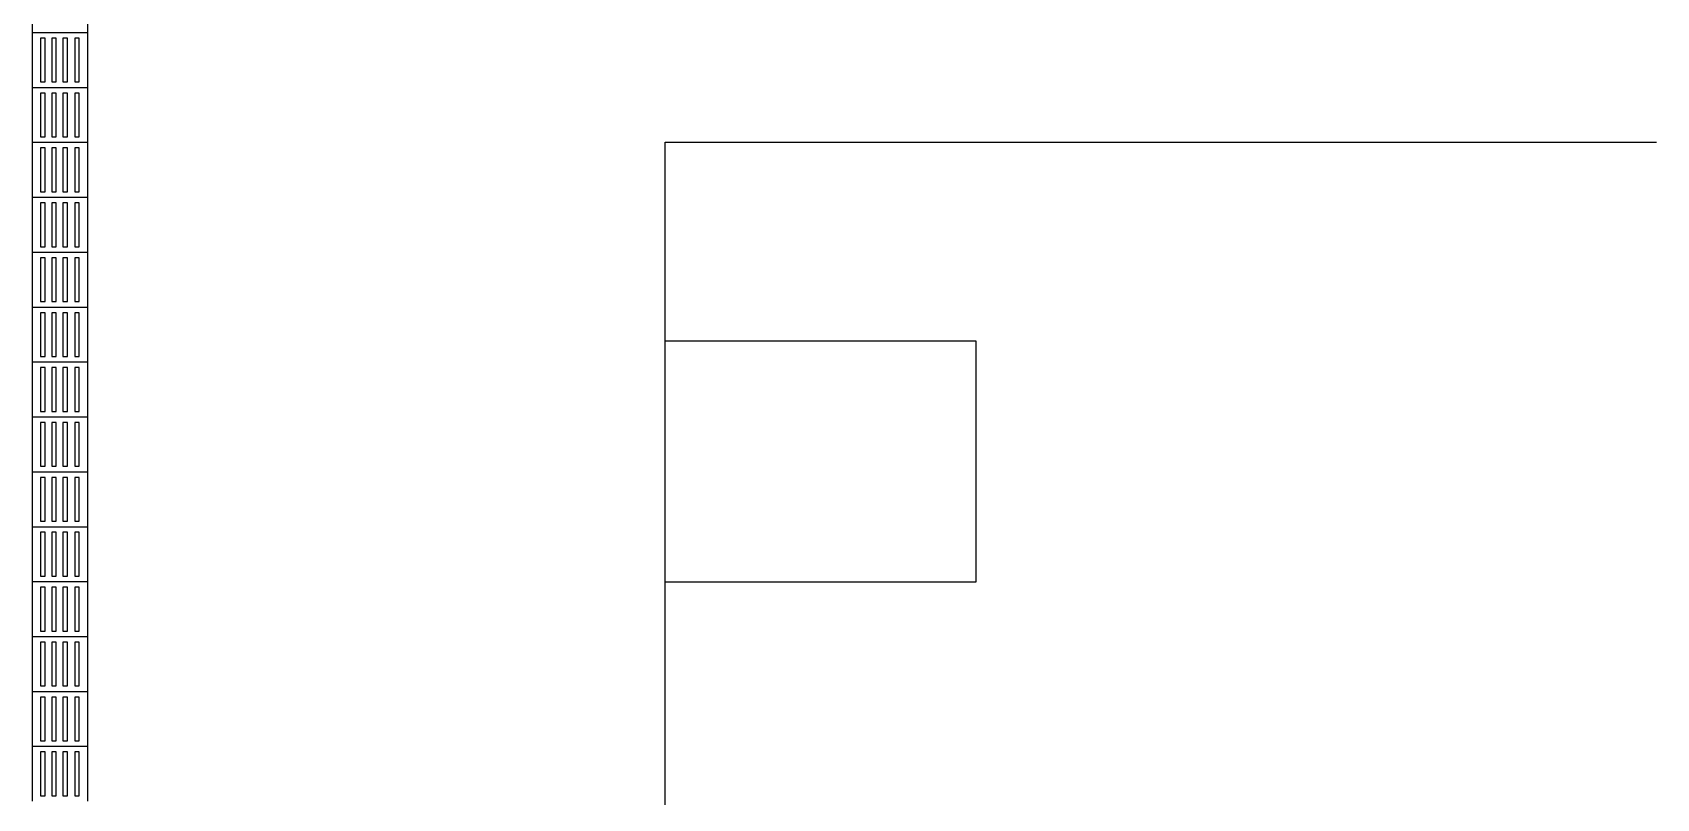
# Model space of a CAD drawing. Header units: metres. Extents: x 341 to 459, y 1341 to 1425.
# Drawn here: x 432.96 to 440.36, y 1378.17 to 1381.66 of the extents above; entities that cross this region are included whole.
import ezdxf

# ---------------------------------------------------------------- set-up
doc = ezdxf.new("R2010")
doc.units = ezdxf.units.M
for name, color, linetype in [('BASE DE CONCRETO', 251, 'Continuous'), ('Itens de detalhe', 7, 'Continuous'), ('Notas de texto-1', 7, 'Continuous')]:
    doc.layers.add(name, color=color, linetype=linetype)

# ---------------------------------------------------------------- blocks, each defined once
blk = doc.blocks.new('piso tatil')
at = {"layer": 'Itens de detalhe', "color": 252, "true_color": 0x939598, "extrusion": (0, 0, -1)}
for p, q in [((-78.855, 32.0262), (-78.855, 32.2762)), ((-78.855, 32.0262), (-78.855, 32.2762)), ((-78.605, 32.2762), (-78.605, 32.0262)), ((-78.605, 32.2762), (-78.605, 32.0262)), ((-78.855, 31.7762), (-78.855, 32.0262)), ((-78.855, 32.0262), (-78.605, 32.0262)), ((-78.855, 31.7762), (-78.855, 32.0262)), ((-78.855, 32.0262), (-78.605, 32.0262)), ((-78.7976, 32.0005), (-78.8181, 32.0005)), ((-78.8181, 32.0005), (-78.8181, 31.801)), ((-78.7976, 31.801), (-78.7976, 32.0005)), ((-78.7469, 32.0005), (-78.7674, 32.0005)), ((-78.7674, 32.0005), (-78.7674, 31.801)), ((-78.7469, 31.801), (-78.7469, 32.0005)), ((-78.6962, 32.0005), (-78.7167, 32.0005)), ((-78.7167, 32.0005), (-78.7167, 31.801)), ((-78.6962, 31.801), (-78.6962, 32.0005)), ((-78.642, 32.0005), (-78.6624, 32.0005)), ((-78.6624, 32.0005), (-78.6624, 31.801)), ((-78.642, 31.801), (-78.642, 32.0005)), ((-78.605, 32.0262), (-78.605, 31.7762)), ((-78.605, 32.0262), (-78.605, 31.7762)), ((-78.855, 31.5262), (-78.855, 31.7762)), ((-78.855, 31.7762), (-78.605, 31.7762)), ((-78.855, 31.5262), (-78.855, 31.7762)), ((-78.855, 31.7762), (-78.605, 31.7762)), ((-78.8181, 31.801), (-78.7976, 31.801)), ((-78.7976, 31.7505), (-78.8181, 31.7505)), ((-78.8181, 31.7505), (-78.8181, 31.551)), ((-78.7976, 31.551), (-78.7976, 31.7505)), ((-78.7674, 31.801), (-78.7469, 31.801)), ((-78.7469, 31.7505), (-78.7674, 31.7505)), ((-78.7674, 31.7505), (-78.7674, 31.551)), ((-78.7469, 31.551), (-78.7469, 31.7505)), ((-78.7167, 31.801), (-78.6962, 31.801)), ((-78.6962, 31.7505), (-78.7167, 31.7505)), ((-78.7167, 31.7505), (-78.7167, 31.551)), ((-78.6962, 31.551), (-78.6962, 31.7505)), ((-78.6624, 31.801), (-78.642, 31.801)), ((-78.642, 31.7505), (-78.6624, 31.7505)), ((-78.6624, 31.7505), (-78.6624, 31.551)), ((-78.642, 31.551), (-78.642, 31.7505)), ((-78.605, 31.7762), (-78.605, 31.5262)), ((-78.605, 31.7762), (-78.605, 31.5262)), ((-78.855, 31.2762), (-78.855, 31.5262)), ((-78.855, 31.5262), (-78.605, 31.5262)), ((-78.855, 31.2762), (-78.855, 31.5262)), ((-78.855, 31.5262), (-78.605, 31.5262)), ((-78.8181, 31.551), (-78.7976, 31.551)), ((-78.7674, 31.551), (-78.7469, 31.551)), ((-78.7167, 31.551), (-78.6962, 31.551)), ((-78.6624, 31.551), (-78.642, 31.551)), ((-78.605, 31.5262), (-78.605, 31.2762)), ((-78.605, 31.5262), (-78.605, 31.2762)), ((-78.7976, 31.5005), (-78.8181, 31.5005)), ((-78.8181, 31.5005), (-78.8181, 31.301)), ((-78.7976, 31.301), (-78.7976, 31.5005)), ((-78.7469, 31.5005), (-78.7674, 31.5005)), ((-78.7674, 31.5005), (-78.7674, 31.301)), ((-78.7469, 31.301), (-78.7469, 31.5005)), ((-78.6962, 31.5005), (-78.7167, 31.5005)), ((-78.7167, 31.5005), (-78.7167, 31.301)), ((-78.6962, 31.301), (-78.6962, 31.5005)), ((-78.642, 31.5005), (-78.6624, 31.5005)), ((-78.6624, 31.5005), (-78.6624, 31.301)), ((-78.642, 31.301), (-78.642, 31.5005)), ((-78.8181, 31.301), (-78.7976, 31.301)), ((-78.7674, 31.301), (-78.7469, 31.301)), ((-78.7167, 31.301), (-78.6962, 31.301)), ((-78.6624, 31.301), (-78.642, 31.301)), ((-78.855, 31.0262), (-78.855, 31.2762)), ((-78.855, 31.2762), (-78.605, 31.2762)), ((-78.855, 31.0262), (-78.855, 31.2762)), ((-78.855, 31.2762), (-78.605, 31.2762)), ((-78.7976, 31.2505), (-78.8181, 31.2505)), ((-78.8181, 31.2505), (-78.8181, 31.051)), ((-78.7976, 31.051), (-78.7976, 31.2505)), ((-78.7469, 31.2505), (-78.7674, 31.2505)), ((-78.7674, 31.2505), (-78.7674, 31.051)), ((-78.7469, 31.051), (-78.7469, 31.2505)), ((-78.6962, 31.2505), (-78.7167, 31.2505)), ((-78.7167, 31.2505), (-78.7167, 31.051)), ((-78.6962, 31.051), (-78.6962, 31.2505)), ((-78.642, 31.2505), (-78.6624, 31.2505)), ((-78.6624, 31.2505), (-78.6624, 31.051)), ((-78.642, 31.051), (-78.642, 31.2505)), ((-78.605, 31.2762), (-78.605, 31.0262)), ((-78.605, 31.2762), (-78.605, 31.0262)), ((-78.855, 30.7762), (-78.855, 31.0262)), ((-78.855, 31.0262), (-78.605, 31.0262)), ((-78.855, 30.7762), (-78.855, 31.0262)), ((-78.855, 31.0262), (-78.605, 31.0262)), ((-78.8181, 31.051), (-78.7976, 31.051)), ((-78.7976, 31.0005), (-78.8181, 31.0005)), ((-78.8181, 31.0005), (-78.8181, 30.801)), ((-78.7976, 30.801), (-78.7976, 31.0005)), ((-78.7674, 31.051), (-78.7469, 31.051)), ((-78.7469, 31.0005), (-78.7674, 31.0005)), ((-78.7674, 31.0005), (-78.7674, 30.801)), ((-78.7469, 30.801), (-78.7469, 31.0005)), ((-78.7167, 31.051), (-78.6962, 31.051)), ((-78.6962, 31.0005), (-78.7167, 31.0005)), ((-78.7167, 31.0005), (-78.7167, 30.801)), ((-78.6962, 30.801), (-78.6962, 31.0005)), ((-78.6624, 31.051), (-78.642, 31.051)), ((-78.642, 31.0005), (-78.6624, 31.0005)), ((-78.6624, 31.0005), (-78.6624, 30.801)), ((-78.642, 30.801), (-78.642, 31.0005)), ((-78.605, 31.0262), (-78.605, 30.7762)), ((-78.605, 31.0262), (-78.605, 30.7762)), ((-78.855, 30.5262), (-78.855, 30.7762)), ((-78.855, 30.7762), (-78.605, 30.7762)), ((-78.855, 30.5262), (-78.855, 30.7762)), ((-78.855, 30.7762), (-78.605, 30.7762)), ((-78.8181, 30.801), (-78.7976, 30.801)), ((-78.7674, 30.801), (-78.7469, 30.801)), ((-78.7167, 30.801), (-78.6962, 30.801)), ((-78.6624, 30.801), (-78.642, 30.801)), ((-78.605, 30.7762), (-78.605, 30.5262)), ((-78.605, 30.7762), (-78.605, 30.5262)), ((-78.7976, 30.7505), (-78.8181, 30.7505)), ((-78.8181, 30.7505), (-78.8181, 30.551)), ((-78.7976, 30.551), (-78.7976, 30.7505)), ((-78.7469, 30.7505), (-78.7674, 30.7505)), ((-78.7674, 30.7505), (-78.7674, 30.551)), ((-78.7469, 30.551), (-78.7469, 30.7505)), ((-78.6962, 30.7505), (-78.7167, 30.7505)), ((-78.7167, 30.7505), (-78.7167, 30.551)), ((-78.6962, 30.551), (-78.6962, 30.7505)), ((-78.642, 30.7505), (-78.6624, 30.7505)), ((-78.6624, 30.7505), (-78.6624, 30.551)), ((-78.642, 30.551), (-78.642, 30.7505)), ((-78.855, 30.2762), (-78.855, 30.5262)), ((-78.855, 30.5262), (-78.605, 30.5262)), ((-78.855, 30.2762), (-78.855, 30.5262)), ((-78.855, 30.5262), (-78.605, 30.5262)), ((-78.8181, 30.551), (-78.7976, 30.551)), ((-78.7976, 30.5005), (-78.8181, 30.5005)), ((-78.8181, 30.5005), (-78.8181, 30.301)), ((-78.7976, 30.301), (-78.7976, 30.5005)), ((-78.7674, 30.551), (-78.7469, 30.551)), ((-78.7469, 30.5005), (-78.7674, 30.5005)), ((-78.7674, 30.5005), (-78.7674, 30.301)), ((-78.7469, 30.301), (-78.7469, 30.5005)), ((-78.7167, 30.551), (-78.6962, 30.551)), ((-78.6962, 30.5005), (-78.7167, 30.5005)), ((-78.7167, 30.5005), (-78.7167, 30.301)), ((-78.6962, 30.301), (-78.6962, 30.5005)), ((-78.6624, 30.551), (-78.642, 30.551)), ((-78.642, 30.5005), (-78.6624, 30.5005)), ((-78.6624, 30.5005), (-78.6624, 30.301)), ((-78.642, 30.301), (-78.642, 30.5005)), ((-78.605, 30.5262), (-78.605, 30.2762)), ((-78.605, 30.5262), (-78.605, 30.2762)), ((-78.855, 30.0262), (-78.855, 30.2762)), ((-78.855, 30.2762), (-78.605, 30.2762)), ((-78.855, 30.0262), (-78.855, 30.2762)), ((-78.855, 30.2762), (-78.605, 30.2762)), ((-78.8181, 30.301), (-78.7976, 30.301)), ((-78.7674, 30.301), (-78.7469, 30.301)), ((-78.7167, 30.301), (-78.6962, 30.301)), ((-78.6624, 30.301), (-78.642, 30.301)), ((-78.605, 30.2762), (-78.605, 30.0262)), ((-78.605, 30.2762), (-78.605, 30.0262)), ((-78.7976, 30.2505), (-78.8181, 30.2505)), ((-78.8181, 30.2505), (-78.8181, 30.051)), ((-78.7976, 30.051), (-78.7976, 30.2505)), ((-78.7469, 30.2505), (-78.7674, 30.2505)), ((-78.7674, 30.2505), (-78.7674, 30.051)), ((-78.7469, 30.051), (-78.7469, 30.2505)), ((-78.6962, 30.2505), (-78.7167, 30.2505)), ((-78.7167, 30.2505), (-78.7167, 30.051)), ((-78.6962, 30.051), (-78.6962, 30.2505)), ((-78.642, 30.2505), (-78.6624, 30.2505)), ((-78.6624, 30.2505), (-78.6624, 30.051)), ((-78.642, 30.051), (-78.642, 30.2505)), ((-78.8181, 30.051), (-78.7976, 30.051)), ((-78.7674, 30.051), (-78.7469, 30.051)), ((-78.7167, 30.051), (-78.6962, 30.051)), ((-78.6624, 30.051), (-78.642, 30.051)), ((-78.855, 29.7762), (-78.855, 30.0262)), ((-78.855, 30.0262), (-78.605, 30.0262)), ((-78.855, 29.7762), (-78.855, 30.0262)), ((-78.855, 30.0262), (-78.605, 30.0262)), ((-78.7976, 30.0005), (-78.8181, 30.0005)), ((-78.8181, 30.0005), (-78.8181, 29.801)), ((-78.7976, 29.801), (-78.7976, 30.0005)), ((-78.7469, 30.0005), (-78.7674, 30.0005)), ((-78.7674, 30.0005), (-78.7674, 29.801)), ((-78.7469, 29.801), (-78.7469, 30.0005)), ((-78.6962, 30.0005), (-78.7167, 30.0005)), ((-78.7167, 30.0005), (-78.7167, 29.801)), ((-78.6962, 29.801), (-78.6962, 30.0005)), ((-78.642, 30.0005), (-78.6624, 30.0005)), ((-78.6624, 30.0005), (-78.6624, 29.801)), ((-78.642, 29.801), (-78.642, 30.0005)), ((-78.605, 30.0262), (-78.605, 29.7762)), ((-78.605, 30.0262), (-78.605, 29.7762)), ((-78.855, 29.5262), (-78.855, 29.7762)), ((-78.855, 29.7762), (-78.605, 29.7762)), ((-78.855, 29.5262), (-78.855, 29.7762)), ((-78.855, 29.7762), (-78.605, 29.7762)), ((-78.8181, 29.801), (-78.7976, 29.801)), ((-78.7976, 29.7505), (-78.8181, 29.7505)), ((-78.8181, 29.7505), (-78.8181, 29.551)), ((-78.7976, 29.551), (-78.7976, 29.7505)), ((-78.7674, 29.801), (-78.7469, 29.801)), ((-78.7469, 29.7505), (-78.7674, 29.7505)), ((-78.7674, 29.7505), (-78.7674, 29.551)), ((-78.7469, 29.551), (-78.7469, 29.7505)), ((-78.7167, 29.801), (-78.6962, 29.801)), ((-78.6962, 29.7505), (-78.7167, 29.7505)), ((-78.7167, 29.7505), (-78.7167, 29.551)), ((-78.6962, 29.551), (-78.6962, 29.7505)), ((-78.6624, 29.801), (-78.642, 29.801)), ((-78.642, 29.7505), (-78.6624, 29.7505)), ((-78.6624, 29.7505), (-78.6624, 29.551)), ((-78.642, 29.551), (-78.642, 29.7505)), ((-78.605, 29.7762), (-78.605, 29.5262)), ((-78.605, 29.7762), (-78.605, 29.5262)), ((-78.855, 29.2762), (-78.855, 29.5262)), ((-78.855, 29.5262), (-78.605, 29.5262)), ((-78.855, 29.2762), (-78.855, 29.5262)), ((-78.855, 29.5262), (-78.605, 29.5262)), ((-78.8181, 29.551), (-78.7976, 29.551)), ((-78.7674, 29.551), (-78.7469, 29.551)), ((-78.7167, 29.551), (-78.6962, 29.551)), ((-78.6624, 29.551), (-78.642, 29.551)), ((-78.605, 29.5262), (-78.605, 29.2762)), ((-78.605, 29.5262), (-78.605, 29.2762)), ((-78.7976, 29.5005), (-78.8181, 29.5005)), ((-78.8181, 29.5005), (-78.8181, 29.301)), ((-78.7976, 29.301), (-78.7976, 29.5005)), ((-78.7469, 29.5005), (-78.7674, 29.5005)), ((-78.7674, 29.5005), (-78.7674, 29.301)), ((-78.7469, 29.301), (-78.7469, 29.5005)), ((-78.6962, 29.5005), (-78.7167, 29.5005)), ((-78.7167, 29.5005), (-78.7167, 29.301)), ((-78.6962, 29.301), (-78.6962, 29.5005)), ((-78.642, 29.5005), (-78.6624, 29.5005)), ((-78.6624, 29.5005), (-78.6624, 29.301)), ((-78.642, 29.301), (-78.642, 29.5005)), ((-78.8181, 29.301), (-78.7976, 29.301)), ((-78.7674, 29.301), (-78.7469, 29.301)), ((-78.7167, 29.301), (-78.6962, 29.301)), ((-78.6624, 29.301), (-78.642, 29.301)), ((-78.855, 29.0262), (-78.855, 29.2762)), ((-78.855, 29.2762), (-78.605, 29.2762)), ((-78.855, 29.0262), (-78.855, 29.2762)), ((-78.855, 29.2762), (-78.605, 29.2762)), ((-78.7976, 29.2505), (-78.8181, 29.2505)), ((-78.8181, 29.2505), (-78.8181, 29.051)), ((-78.7976, 29.051), (-78.7976, 29.2505)), ((-78.7469, 29.2505), (-78.7674, 29.2505)), ((-78.7674, 29.2505), (-78.7674, 29.051)), ((-78.7469, 29.051), (-78.7469, 29.2505)), ((-78.6962, 29.2505), (-78.7167, 29.2505)), ((-78.7167, 29.2505), (-78.7167, 29.051)), ((-78.6962, 29.051), (-78.6962, 29.2505)), ((-78.642, 29.2505), (-78.6624, 29.2505)), ((-78.6624, 29.2505), (-78.6624, 29.051)), ((-78.642, 29.051), (-78.642, 29.2505)), ((-78.605, 29.2762), (-78.605, 29.0262)), ((-78.605, 29.2762), (-78.605, 29.0262)), ((-78.855, 28.7762), (-78.855, 29.0262)), ((-78.855, 29.0262), (-78.605, 29.0262)), ((-78.855, 28.7762), (-78.855, 29.0262)), ((-78.855, 29.0262), (-78.605, 29.0262)), ((-78.8181, 29.051), (-78.7976, 29.051)), ((-78.7976, 29.0005), (-78.8181, 29.0005)), ((-78.8181, 29.0005), (-78.8181, 28.801)), ((-78.7976, 28.801), (-78.7976, 29.0005)), ((-78.7674, 29.051), (-78.7469, 29.051)), ((-78.7469, 29.0005), (-78.7674, 29.0005)), ((-78.7674, 29.0005), (-78.7674, 28.801)), ((-78.7469, 28.801), (-78.7469, 29.0005)), ((-78.7167, 29.051), (-78.6962, 29.051)), ((-78.6962, 29.0005), (-78.7167, 29.0005)), ((-78.7167, 29.0005), (-78.7167, 28.801)), ((-78.6962, 28.801), (-78.6962, 29.0005)), ((-78.6624, 29.051), (-78.642, 29.051)), ((-78.642, 29.0005), (-78.6624, 29.0005)), ((-78.6624, 29.0005), (-78.6624, 28.801)), ((-78.642, 28.801), (-78.642, 29.0005)), ((-78.605, 29.0262), (-78.605, 28.7762)), ((-78.605, 29.0262), (-78.605, 28.7762)), ((-78.8181, 28.801), (-78.7976, 28.801)), ((-78.7674, 28.801), (-78.7469, 28.801)), ((-78.7167, 28.801), (-78.6962, 28.801)), ((-78.6624, 28.801), (-78.642, 28.801)), ((-78.855, 28.5262), (-78.855, 28.7762)), ((-78.855, 28.7762), (-78.605, 28.7762)), ((-78.855, 28.5262), (-78.855, 28.7762)), ((-78.855, 28.7762), (-78.605, 28.7762)), ((-78.7976, 28.7505), (-78.8181, 28.7505)), ((-78.8181, 28.7505), (-78.8181, 28.551)), ((-78.7976, 28.551), (-78.7976, 28.7505)), ((-78.7469, 28.7505), (-78.7674, 28.7505)), ((-78.7674, 28.7505), (-78.7674, 28.551)), ((-78.7469, 28.551), (-78.7469, 28.7505)), ((-78.6962, 28.7505), (-78.7167, 28.7505)), ((-78.7167, 28.7505), (-78.7167, 28.551)), ((-78.6962, 28.551), (-78.6962, 28.7505)), ((-78.642, 28.7505), (-78.6624, 28.7505)), ((-78.6624, 28.7505), (-78.6624, 28.551)), ((-78.642, 28.551), (-78.642, 28.7505)), ((-78.605, 28.7762), (-78.605, 28.5262)), ((-78.605, 28.7762), (-78.605, 28.5262)), ((-78.8181, 28.551), (-78.7976, 28.551)), ((-78.7674, 28.551), (-78.7469, 28.551)), ((-78.7167, 28.551), (-78.6962, 28.551)), ((-78.6624, 28.551), (-78.642, 28.551))]:
    blk.add_line(p, q, dxfattribs=at)

msp = doc.modelspace()

# ---------------------------------------------------------------- linework, layer by layer
at = {"layer": 'BASE DE CONCRETO', "color": 252, "true_color": 0x939598}
for p, q in [((435.8414, 1378.1441), (435.8414, 1381.1602)), ((435.8414, 1381.1602), (440.3567, 1381.1602)), ((437.2578, 1380.2545), (435.8414, 1380.2545)), ((437.2578, 1379.1588), (437.2578, 1380.2545)), ((435.8414, 1379.1588), (437.2578, 1379.1588))]:
    msp.add_line(p, q, dxfattribs=at)

# ---------------------------------------------------------------- block references
at = {"layer": 'Notas de texto-1', "color": 252, "true_color": 0x939598}
msp.add_blockref('piso tatil', (511.8138, 1349.634), dxfattribs=at)

doc.saveas('drawing.dxf')
